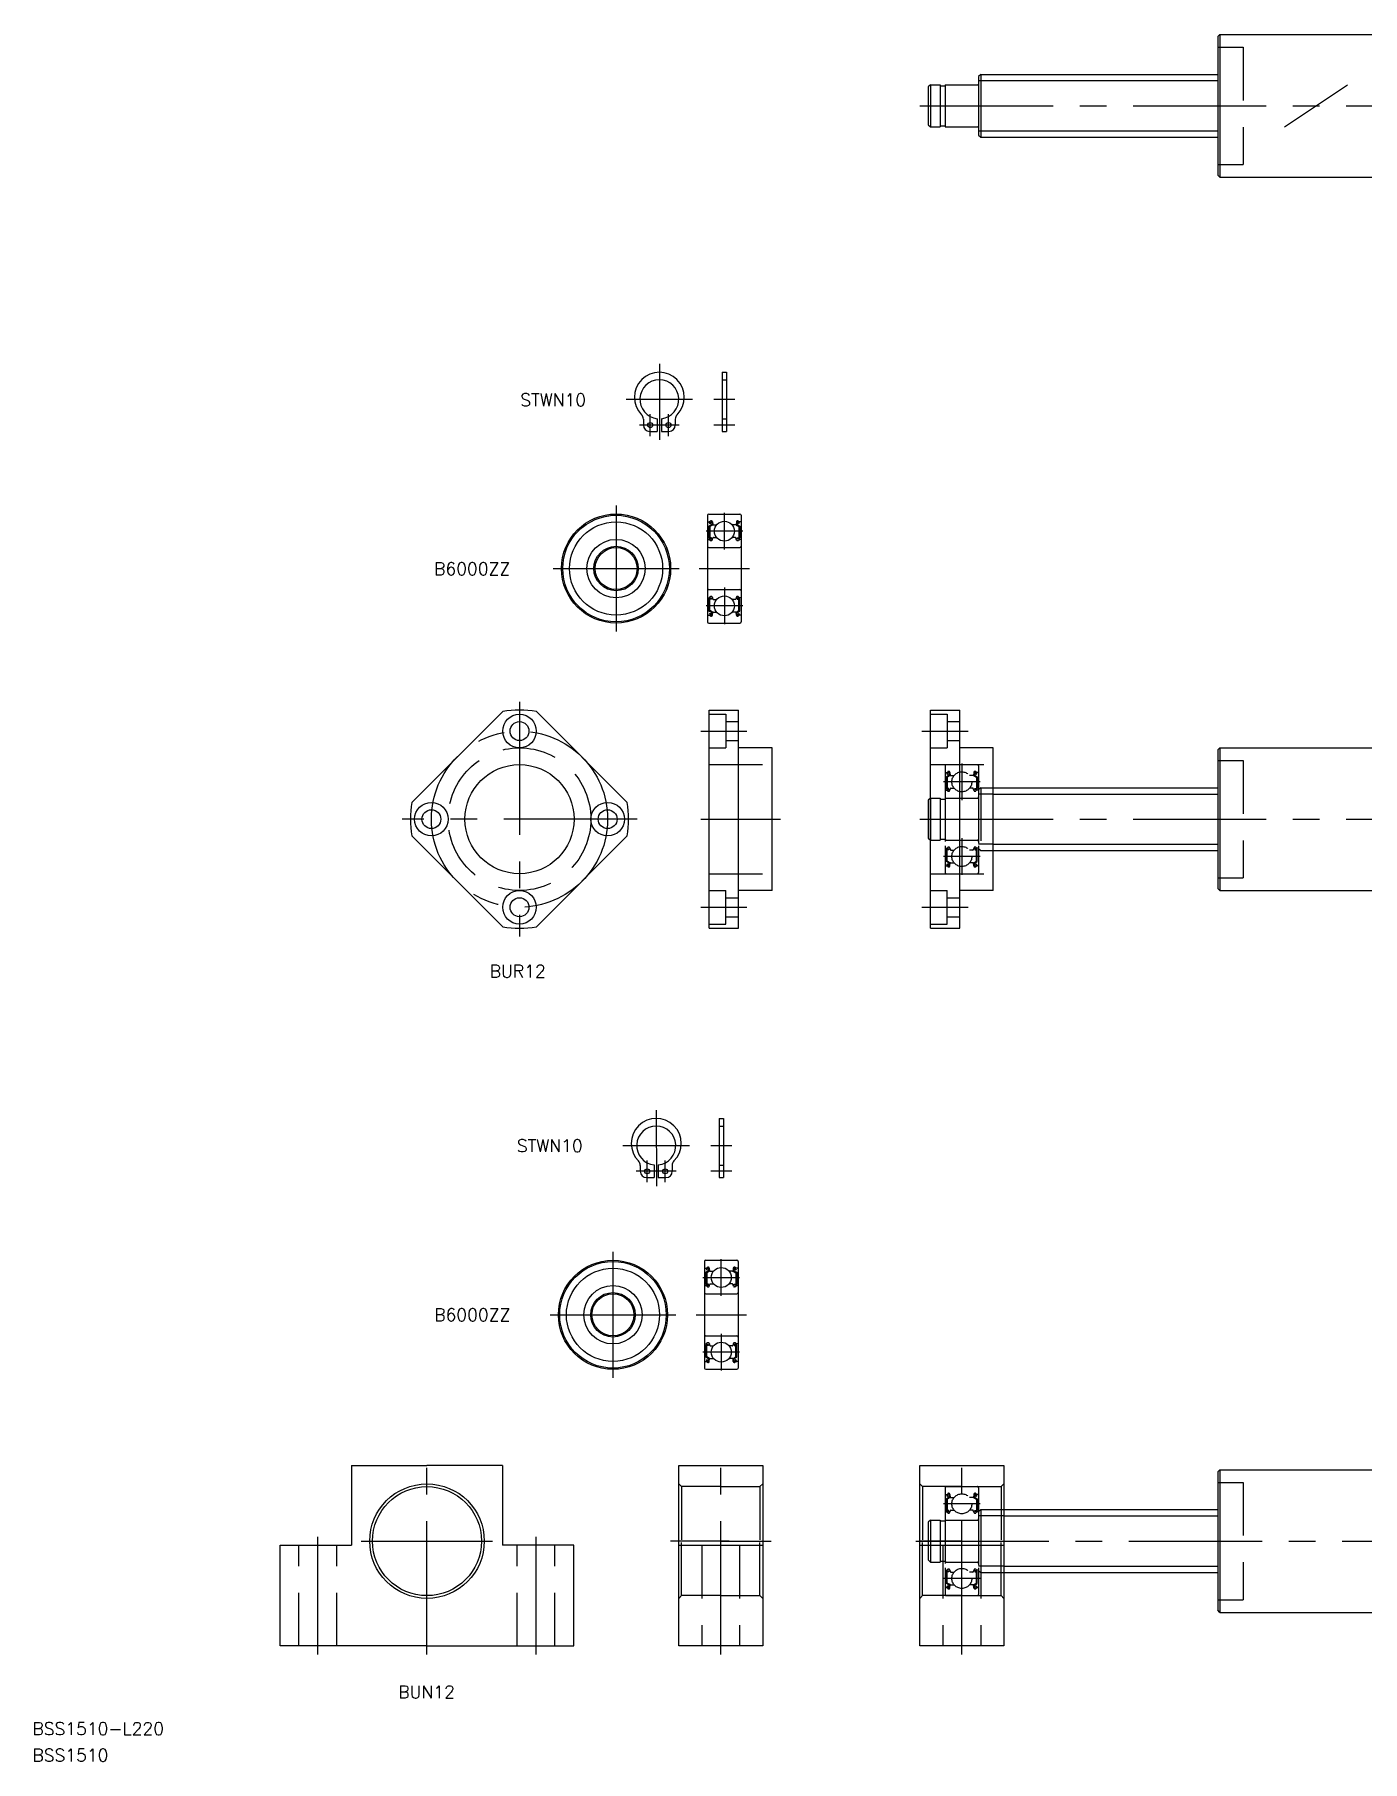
# Model space of a CAD drawing. Extents: x -94 to 540, y -53 to 410.
# Drawn here: x -93.5 to 222.9, y -52.5 to 359.2 of the extents above; entities that cross this region are included whole.
import ezdxf

# ---------------------------------------------------------------- set-up
doc = ezdxf.new("R2010")
doc.units = 0
doc.linetypes.add('CENTER', pattern=[50.8, 31.75, -6.35, 6.35, -6.35])
doc.linetypes.add('DASHED', pattern=[19.05, 12.7, -6.35])
doc.layers.get('0').update_dxf_attribs({"linetype": 'CONTINUOUS'})
doc.layers.add('CENTER', color=1, linetype='CENTER')
doc.styles.get("Standard").update_dxf_attribs({"font": 'txt.shx', "height": 3, "bigfont": 'bigfont.shx'})

msp = doc.modelspace()

# ---------------------------------------------------------------- linework, layer by layer
at = {"color": 7, "linetype": 'CONTINUOUS'}
for p, q in [((188.46, 358.73), (188.96, 359.23)), ((188.46, 358.73), (188.46, 325.73)), ((188.96, 359.23), (228.46, 359.23)), ((188.96, 359.23), (188.96, 325.23)), ((119.96, 347.23), (119.46, 346.73)), ((119.46, 346.73), (119.46, 337.73)), ((119.96, 347.23), (119.96, 337.23)), ((119.96, 347.23), (122.31, 347.23)), ((122.31, 347.23), (122.31, 337.23)), ((122.31, 347.03), (123.46, 347.03)), ((123.46, 347.23), (123.46, 337.23)), ((123.46, 347.23), (131.26, 347.23)), ((131.96, 349.73), (131.46, 349.23)), ((131.46, 349.23), (131.46, 335.23)), ((131.96, 349.73), (188.46, 349.73)), ((131.96, 349.73), (131.96, 334.73)), ((119.46, 337.73), (119.96, 337.23)), ((119.96, 337.23), (122.31, 337.23)), ((122.31, 337.43), (123.46, 337.43)), ((123.46, 337.23), (131.26, 337.23)), ((131.46, 335.23), (131.96, 334.73)), ((131.96, 334.73), (188.46, 334.73)), ((145.94, 334.73), (145.94, 334.73)), ((160.11, 334.73), (160.11, 334.73)), ((188.96, 325.23), (188.46, 325.73)), ((188.96, 325.23), (228.46, 325.23)), ((70.37, 278.7), (70.37, 264.6)), ((70.37, 278.7), (71.37, 278.7)), ((71.37, 278.7), (71.37, 264.6)), ((51.57, 267.52), (51.57, 266.1)), ((53.07, 264.6), (54.87, 264.6)), ((54.87, 267.63), (54.87, 264.6)), ((54.87, 266.87), (54.87, 266.87)), ((54.87, 266.11), (54.87, 266.11)), ((55.87, 267.63), (55.87, 264.6)), ((55.87, 264.6), (57.67, 264.6)), ((59.17, 267.52), (59.17, 266.1)), ((70.37, 264.6), (71.37, 264.6)), ((66.87, 244.6), (66.87, 219.2)), ((66.97, 243), (67.33, 243)), ((67.17, 244.9), (74.57, 244.9)), ((67.32, 242.98), (67.49, 243.19)), ((67.47, 242.86), (67.64, 243.06)), ((67.82, 243), (67.85, 242.4)), ((68.02, 243.02), (68.08, 242.39)), ((73.72, 243.02), (73.67, 242.39)), ((73.92, 243), (73.89, 242.4)), ((74.27, 242.86), (74.1, 243.06)), ((74.42, 242.98), (74.25, 243.19)), ((74.77, 243), (74.41, 243)), ((74.87, 244.6), (74.87, 219.2)), ((66.97, 238.85), (67.32, 238.85)), ((67.85, 242.4), (67.2, 242.02)), ((67.2, 242.02), (67.2, 239.2)), ((67.32, 238.85), (67.51, 238.62)), ((67.47, 242.57), (67.33, 242.71)), ((68.05, 242.28), (67.4, 241.91)), ((67.4, 241.91), (67.4, 239.2)), ((67.8, 239.2), (67.4, 239.2)), ((67.4, 239), (67.8, 239)), ((67.62, 242.72), (67.47, 242.86)), ((67.47, 242.57), (67.62, 242.72)), ((67.8, 239), (67.8, 239.2)), ((67.95, 238.68), (68.15, 239.23)), ((68.05, 242.64), (68.05, 242.28)), ((68.17, 242.3), (69.02, 242.3)), ((68.25, 239.3), (69.02, 239.3)), ((73.57, 242.3), (72.72, 242.3)), ((73.5, 239.3), (72.72, 239.3)), ((73.79, 238.68), (73.59, 239.23)), ((73.69, 242.64), (73.69, 242.28)), ((73.69, 242.28), (74.34, 241.91)), ((73.89, 242.4), (74.54, 242.02)), ((73.94, 239), (73.94, 239.2)), ((73.94, 239.2), (74.34, 239.2)), ((74.34, 239), (73.94, 239)), ((74.13, 242.72), (74.27, 242.86)), ((74.27, 242.57), (74.13, 242.72)), ((74.42, 238.85), (74.23, 238.62)), ((74.27, 242.57), (74.41, 242.71)), ((74.34, 241.91), (74.34, 239.2)), ((74.77, 238.85), (74.42, 238.85)), ((74.54, 242.02), (74.54, 239.2)), ((67.17, 236.9), (74.57, 236.9)), ((67.67, 238.55), (67.76, 238.55)), ((74.08, 238.55), (73.98, 238.55)), ((67.17, 226.9), (74.57, 226.9)), ((66.97, 224.95), (67.32, 224.95)), ((67.2, 221.77), (67.2, 224.6)), ((67.32, 224.95), (67.51, 225.18)), ((67.4, 224.8), (67.8, 224.8)), ((67.8, 224.6), (67.4, 224.6)), ((67.4, 221.89), (67.4, 224.6)), ((67.67, 225.25), (67.76, 225.25)), ((67.8, 224.8), (67.8, 224.6)), ((67.95, 225.12), (68.15, 224.56)), ((68.25, 224.5), (69.02, 224.5)), ((73.5, 224.5), (72.72, 224.5)), ((73.79, 225.12), (73.59, 224.56)), ((73.94, 224.8), (73.94, 224.6)), ((74.34, 224.8), (73.94, 224.8)), ((73.94, 224.6), (74.34, 224.6)), ((74.08, 225.25), (73.98, 225.25)), ((74.42, 224.95), (74.23, 225.18)), ((74.34, 221.89), (74.34, 224.6)), ((74.77, 224.95), (74.42, 224.95)), ((74.54, 221.77), (74.54, 224.6)), ((66.97, 220.8), (67.33, 220.8)), ((67.17, 218.9), (74.57, 218.9)), ((67.85, 221.4), (67.2, 221.77)), ((67.32, 220.81), (67.49, 220.61)), ((67.47, 221.22), (67.33, 221.08)), ((68.05, 221.51), (67.4, 221.89)), ((67.47, 221.22), (67.62, 221.08)), ((67.62, 221.08), (67.47, 220.94)), ((67.47, 220.94), (67.64, 220.74)), ((67.82, 220.8), (67.85, 221.4)), ((68.02, 220.77), (68.08, 221.41)), ((68.05, 221.15), (68.05, 221.51)), ((68.17, 221.5), (69.02, 221.5)), ((73.57, 221.5), (72.72, 221.5)), ((73.72, 220.77), (73.67, 221.41)), ((73.69, 221.51), (74.34, 221.89)), ((73.69, 221.15), (73.69, 221.51)), ((73.89, 221.4), (74.54, 221.77)), ((73.92, 220.8), (73.89, 221.4)), ((74.27, 220.94), (74.1, 220.74)), ((74.27, 221.22), (74.13, 221.08)), ((74.13, 221.08), (74.27, 220.94)), ((74.42, 220.81), (74.25, 220.61)), ((74.27, 221.22), (74.41, 221.08)), ((74.77, 220.8), (74.41, 220.8)), ((18.04, 197.83), (-3.64, 176.15)), ((26.06, 197.83), (47.74, 176.15)), ((67.24, 146.14), (67.24, 198.14)), ((67.24, 198.14), (74.24, 198.14)), ((74.24, 146.14), (74.24, 198.14)), ((119.96, 146.14), (119.96, 198.14)), ((119.96, 198.14), (126.96, 198.14)), ((126.96, 146.14), (126.96, 198.14)), ((82.24, 189.14), (74.24, 189.14)), ((82.24, 155.14), (82.24, 189.14)), ((134.96, 189.14), (126.96, 189.14)), ((134.96, 155.14), (134.96, 189.14)), ((188.46, 188.64), (188.96, 189.14)), ((188.46, 188.64), (188.46, 155.64)), ((188.96, 189.14), (228.46, 189.14)), ((188.96, 189.14), (188.96, 155.14)), ((119.96, 177.14), (119.46, 176.64)), ((119.96, 177.14), (119.96, 167.14)), ((134.96, 179.64), (188.46, 179.64)), ((119.46, 176.64), (119.46, 167.64)), ((-3.64, 168.13), (18.04, 146.45)), ((47.74, 168.13), (26.06, 146.45)), ((119.46, 167.64), (119.96, 167.14)), ((134.96, 164.64), (188.46, 164.64)), ((145.94, 164.64), (145.94, 164.64)), ((160.11, 164.64), (160.11, 164.64)), ((82.24, 155.14), (74.24, 155.14)), ((134.96, 155.14), (126.96, 155.14)), ((188.96, 155.14), (188.46, 155.64)), ((188.96, 155.14), (228.46, 155.14)), ((67.24, 146.14), (74.24, 146.14)), ((119.96, 146.14), (126.96, 146.14)), ((69.63, 100.77), (69.63, 86.67)), ((69.63, 100.77), (70.63, 100.77)), ((70.63, 100.77), (70.63, 86.67)), ((50.83, 89.58), (50.83, 88.17)), ((52.33, 86.67), (54.13, 86.67)), ((54.13, 89.69), (54.13, 86.67)), ((54.13, 88.94), (54.13, 88.94)), ((54.13, 88.18), (54.13, 88.18)), ((55.13, 89.69), (55.13, 86.67)), ((55.13, 86.67), (56.93, 86.67)), ((58.43, 89.58), (58.43, 88.17)), ((69.63, 86.67), (70.63, 86.67)), ((66.13, 66.66), (66.13, 41.26)), ((66.43, 66.96), (73.83, 66.96)), ((74.13, 66.66), (74.13, 41.26)), ((66.23, 65.06), (66.59, 65.06)), ((67.11, 64.46), (66.46, 64.09)), ((66.46, 64.09), (66.46, 61.26)), ((66.58, 65.05), (66.75, 65.25)), ((66.74, 64.64), (66.59, 64.78)), ((67.31, 64.35), (66.66, 63.97)), ((66.66, 63.97), (66.66, 61.26)), ((66.74, 64.92), (66.91, 65.12)), ((66.88, 64.78), (66.74, 64.92)), ((66.74, 64.64), (66.88, 64.78)), ((67.08, 65.07), (67.11, 64.46)), ((67.28, 65.09), (67.34, 64.46)), ((67.31, 64.71), (67.31, 64.35)), ((67.44, 64.36), (68.28, 64.36)), ((72.83, 64.36), (71.98, 64.36)), ((72.99, 65.09), (72.93, 64.46)), ((72.95, 64.71), (72.95, 64.35)), ((72.95, 64.35), (73.6, 63.97)), ((73.19, 65.07), (73.15, 64.46)), ((73.15, 64.46), (73.8, 64.09)), ((73.53, 64.92), (73.36, 65.12)), ((73.39, 64.78), (73.53, 64.92)), ((73.53, 64.64), (73.39, 64.78)), ((73.69, 65.05), (73.51, 65.25)), ((73.53, 64.64), (73.67, 64.78)), ((73.6, 63.97), (73.6, 61.26)), ((74.03, 65.06), (73.67, 65.06)), ((73.8, 64.09), (73.8, 61.26)), ((66.23, 60.91), (66.58, 60.91)), ((66.43, 58.96), (73.83, 58.96)), ((66.58, 60.91), (66.78, 60.69)), ((67.06, 61.26), (66.66, 61.26)), ((66.66, 61.06), (67.06, 61.06)), ((66.93, 60.61), (67.02, 60.61)), ((67.06, 61.06), (67.06, 61.26)), ((67.21, 60.75), (67.41, 61.3)), ((67.51, 61.36), (68.28, 61.36)), ((72.76, 61.36), (71.98, 61.36)), ((73.05, 60.75), (72.85, 61.3)), ((73.2, 61.26), (73.6, 61.26)), ((73.2, 61.06), (73.2, 61.26)), ((73.6, 61.06), (73.2, 61.06)), ((73.34, 60.61), (73.24, 60.61)), ((73.68, 60.91), (73.49, 60.69)), ((74.03, 60.91), (73.68, 60.91)), ((66.23, 47.01), (66.58, 47.01)), ((66.43, 48.96), (73.83, 48.96)), ((66.46, 43.84), (66.46, 46.66)), ((66.58, 47.01), (66.78, 47.24)), ((66.66, 46.86), (67.06, 46.86)), ((67.06, 46.66), (66.66, 46.66)), ((66.66, 43.95), (66.66, 46.66)), ((66.93, 47.31), (67.02, 47.31)), ((67.06, 46.86), (67.06, 46.66)), ((67.21, 47.18), (67.41, 46.63)), ((67.51, 46.56), (68.28, 46.56)), ((72.76, 46.56), (71.98, 46.56)), ((73.05, 47.18), (72.85, 46.63)), ((73.6, 46.86), (73.2, 46.86)), ((73.2, 46.86), (73.2, 46.66)), ((73.2, 46.66), (73.6, 46.66)), ((73.34, 47.31), (73.24, 47.31)), ((73.68, 47.01), (73.49, 47.24)), ((73.6, 43.95), (73.6, 46.66)), ((74.03, 47.01), (73.68, 47.01)), ((73.8, 43.84), (73.8, 46.66)), ((66.23, 42.86), (66.59, 42.86)), ((67.11, 43.46), (66.46, 43.84)), ((66.58, 42.88), (66.75, 42.67)), ((66.74, 43.29), (66.59, 43.15)), ((67.31, 43.58), (66.66, 43.95)), ((66.74, 43.29), (66.88, 43.15)), ((66.88, 43.15), (66.74, 43.01)), ((66.74, 43.01), (66.91, 42.8)), ((67.08, 42.86), (67.11, 43.46)), ((67.28, 42.84), (67.34, 43.47)), ((67.31, 43.22), (67.31, 43.58)), ((67.44, 43.56), (68.28, 43.56)), ((72.83, 43.56), (71.98, 43.56)), ((72.99, 42.84), (72.93, 43.47)), ((72.95, 43.58), (73.6, 43.95)), ((72.95, 43.22), (72.95, 43.58)), ((73.15, 43.46), (73.8, 43.84)), ((73.19, 42.86), (73.15, 43.46)), ((73.53, 43.01), (73.36, 42.8)), ((73.53, 43.29), (73.39, 43.15)), ((73.39, 43.15), (73.53, 43.01)), ((73.69, 42.88), (73.51, 42.67)), ((73.53, 43.29), (73.67, 43.15)), ((74.03, 42.86), (73.67, 42.86)), ((66.43, 40.96), (73.83, 40.96)), ((-18, 18), (0, 18)), ((-18, 18), (-18, -1)), ((18, 18), (0, 18)), ((18, 18), (18, -1)), ((60, -25), (60, 18)), ((60, 18), (80, 18)), ((80, 18), (80, -25)), ((117.46, -25), (117.46, 18)), ((117.46, 18), (137.46, 18)), ((137.46, 18), (137.46, -25)), ((188.46, 16.5), (188.96, 17)), ((188.46, 16.5), (188.46, -16.5)), ((188.96, 17), (188.96, -17)), ((188.96, 17), (228.46, 17)), ((137.46, 7.5), (188.46, 7.5)), ((-35, -25), (-35, -1)), ((35, -25), (35, -1)), ((60, -1), (80, -1)), ((117.46, -1), (137.46, -1)), ((137.46, -7.5), (188.46, -7.5)), ((145.94, -7.5), (145.94, -7.5)), ((160.11, -7.5), (160.11, -7.5)), ((188.96, -17), (188.46, -16.5)), ((188.96, -17), (228.46, -17)), ((0, -25), (-35, -25)), ((0, -25), (35, -25)), ((80, -25), (60, -25)), ((137.46, -25), (117.46, -25))]:
    msp.add_line(p, q, dxfattribs=at)
at = {"color": 3, "linetype": 'DASHED'}
for p, q in [((188.46, 356.23), (194.46, 356.23)), ((194.46, 356.23), (194.46, 328.23)), ((188.46, 328.23), (194.46, 328.23)), ((70.37, 276.9), (71.37, 276.9)), ((70.37, 267.6), (71.37, 267.6)), ((67.24, 197.14), (71.24, 197.14)), ((71.24, 197.14), (71.24, 189.14)), ((71.24, 195.39), (74.24, 195.39)), ((119.96, 197.14), (123.96, 197.14)), ((123.96, 197.14), (123.96, 189.14)), ((123.96, 195.39), (126.96, 195.39)), ((71.24, 190.89), (74.24, 190.89)), ((123.96, 190.89), (126.96, 190.89)), ((67.24, 189.14), (71.24, 189.14)), ((119.96, 189.14), (123.96, 189.14)), ((188.46, 186.14), (194.46, 186.14)), ((194.46, 186.14), (194.46, 158.14)), ((67.24, 185.14), (82.24, 185.14)), ((119.96, 185.14), (134.96, 185.14)), ((123.46, 184.84), (123.46, 159.44)), ((123.56, 183.24), (123.92, 183.24)), ((123.76, 185.14), (131.16, 185.14)), ((124.44, 182.64), (123.79, 182.27)), ((123.79, 182.27), (123.79, 179.44)), ((123.91, 183.23), (124.08, 183.43)), ((124.06, 182.82), (123.92, 182.96)), ((124.64, 182.53), (123.99, 182.15)), ((123.99, 182.15), (123.99, 179.44)), ((124.06, 183.1), (124.23, 183.3)), ((124.21, 182.96), (124.06, 183.1)), ((124.06, 182.82), (124.21, 182.96)), ((124.41, 183.24), (124.44, 182.64)), ((124.61, 183.27), (124.67, 182.63)), ((124.64, 182.89), (124.64, 182.53)), ((124.77, 182.54), (125.61, 182.54)), ((130.16, 182.54), (129.31, 182.54)), ((130.31, 183.27), (130.26, 182.63)), ((130.28, 182.89), (130.28, 182.53)), ((130.28, 182.53), (130.93, 182.15)), ((130.51, 183.24), (130.48, 182.64)), ((130.48, 182.64), (131.13, 182.27)), ((130.86, 183.1), (130.69, 183.3)), ((130.72, 182.96), (130.86, 183.1)), ((130.86, 182.82), (130.72, 182.96)), ((131.01, 183.23), (130.84, 183.43)), ((130.86, 182.82), (131, 182.96)), ((130.93, 182.15), (130.93, 179.44)), ((131.36, 183.24), (131, 183.24)), ((131.13, 182.27), (131.13, 179.44)), ((131.46, 184.84), (131.46, 159.44)), ((119.96, 177.14), (122.31, 177.14)), ((122.31, 177.14), (122.31, 167.14)), ((123.46, 177.14), (131.26, 177.14)), ((123.46, 177.14), (123.46, 167.14)), ((123.56, 179.09), (123.91, 179.09)), ((123.76, 177.14), (131.16, 177.14)), ((123.91, 179.09), (124.1, 178.86)), ((124.39, 179.44), (123.99, 179.44)), ((123.99, 179.24), (124.39, 179.24)), ((124.26, 178.79), (124.35, 178.79)), ((124.39, 179.24), (124.39, 179.44)), ((124.54, 178.92), (124.74, 179.48)), ((124.84, 179.54), (125.61, 179.54)), ((130.09, 179.54), (129.31, 179.54)), ((130.38, 178.92), (130.18, 179.48)), ((130.53, 179.44), (130.93, 179.44)), ((130.53, 179.24), (130.53, 179.44)), ((130.93, 179.24), (130.53, 179.24)), ((130.67, 178.79), (130.57, 178.79)), ((131.01, 179.09), (130.82, 178.86)), ((131.36, 179.09), (131.01, 179.09)), ((131.96, 179.64), (131.46, 179.14)), ((131.46, 179.14), (131.46, 165.14)), ((134.96, 178.14), (131.46, 178.14)), ((131.96, 179.64), (131.96, 164.64)), ((131.96, 179.64), (134.96, 179.64)), ((122.31, 176.94), (123.46, 176.94)), ((119.96, 167.14), (122.31, 167.14)), ((122.31, 167.34), (123.46, 167.34)), ((123.46, 167.14), (131.26, 167.14)), ((123.56, 165.19), (123.91, 165.19)), ((123.76, 167.14), (131.16, 167.14)), ((123.79, 162.02), (123.79, 164.84)), ((123.91, 165.19), (124.1, 165.42)), ((123.99, 165.04), (124.39, 165.04)), ((123.99, 162.13), (123.99, 164.84)), ((124.39, 164.84), (123.99, 164.84)), ((124.26, 165.49), (124.35, 165.49)), ((124.39, 165.04), (124.39, 164.84)), ((124.54, 165.36), (124.74, 164.81)), ((124.84, 164.74), (125.61, 164.74)), ((130.09, 164.74), (129.31, 164.74)), ((130.38, 165.36), (130.18, 164.81)), ((130.93, 165.04), (130.53, 165.04)), ((130.53, 165.04), (130.53, 164.84)), ((130.53, 164.84), (130.93, 164.84)), ((130.67, 165.49), (130.57, 165.49)), ((131.01, 165.19), (130.82, 165.42)), ((130.93, 162.13), (130.93, 164.84)), ((131.36, 165.19), (131.01, 165.19)), ((131.13, 162.02), (131.13, 164.84)), ((134.96, 166.14), (131.46, 166.14)), ((131.46, 165.14), (131.96, 164.64)), ((123.56, 161.04), (123.92, 161.04)), ((124.44, 161.64), (123.79, 162.02)), ((123.91, 161.06), (124.08, 160.85)), ((124.06, 161.47), (123.92, 161.32)), ((124.64, 161.76), (123.99, 162.13)), ((124.06, 161.47), (124.21, 161.32)), ((124.21, 161.32), (124.06, 161.18)), ((124.06, 161.18), (124.23, 160.98)), ((124.41, 161.04), (124.44, 161.64)), ((124.61, 161.02), (124.67, 161.65)), ((124.64, 161.4), (124.64, 161.76)), ((124.77, 161.74), (125.61, 161.74)), ((130.16, 161.74), (129.31, 161.74)), ((130.31, 161.02), (130.26, 161.65)), ((130.28, 161.76), (130.93, 162.13)), ((130.28, 161.4), (130.28, 161.76)), ((130.48, 161.64), (131.13, 162.02)), ((130.51, 161.04), (130.48, 161.64)), ((130.86, 161.18), (130.69, 160.98)), ((130.86, 161.47), (130.72, 161.32)), ((130.72, 161.32), (130.86, 161.18)), ((131.01, 161.06), (130.84, 160.85)), ((130.86, 161.47), (131, 161.32)), ((131.36, 161.04), (131, 161.04)), ((131.96, 164.64), (134.96, 164.64)), ((67.24, 159.14), (82.24, 159.14)), ((119.96, 159.14), (134.96, 159.14)), ((123.76, 159.14), (131.16, 159.14)), ((188.46, 158.14), (194.46, 158.14)), ((67.24, 155.14), (71.24, 155.14)), ((71.24, 147.14), (71.24, 155.14)), ((71.24, 153.39), (74.24, 153.39)), ((74.24, 147.14), (74.24, 155.14)), ((119.96, 155.14), (123.96, 155.14)), ((123.96, 147.14), (123.96, 155.14)), ((123.96, 153.39), (126.96, 153.39)), ((126.96, 147.14), (126.96, 155.14)), ((71.24, 148.89), (74.24, 148.89)), ((123.96, 148.89), (126.96, 148.89)), ((67.24, 147.14), (71.24, 147.14)), ((119.96, 147.14), (123.96, 147.14)), ((69.63, 98.97), (70.63, 98.97)), ((69.63, 89.67), (70.63, 89.67)), ((60, 13.65), (60.65, 13)), ((60.65, 13), (60.65, 0)), ((70, 13), (60.65, 13)), ((70, 13), (79.35, 13)), ((80, 13.65), (79.35, 13)), ((79.35, 13), (79.35, 0)), ((117.46, 13.65), (118.11, 13)), ((118.11, 13), (118.11, 0)), ((127.46, 13), (118.11, 13)), ((123.46, 12.7), (123.46, -12.7)), ((123.76, 13), (131.16, 13)), ((127.46, 13), (136.81, 13)), ((131.46, 12.7), (131.46, -12.7)), ((137.46, 13.65), (136.81, 13)), ((136.81, 13), (136.81, 0)), ((188.46, 14), (194.46, 14)), ((194.46, 14), (194.46, -14)), ((123.56, 11.1), (123.92, 11.1)), ((124.44, 10.5), (123.79, 10.12)), ((123.79, 10.12), (123.79, 7.3)), ((123.91, 11.09), (124.08, 11.29)), ((124.06, 10.67), (123.92, 10.82)), ((124.64, 10.38), (123.99, 10.01)), ((123.99, 10.01), (123.99, 7.3)), ((124.06, 10.96), (124.23, 11.16)), ((124.21, 10.82), (124.06, 10.96)), ((124.06, 10.67), (124.21, 10.82)), ((124.41, 11.1), (124.44, 10.5)), ((124.61, 11.12), (124.67, 10.49)), ((124.64, 10.75), (124.64, 10.38)), ((124.77, 10.4), (125.61, 10.4)), ((130.16, 10.4), (129.31, 10.4)), ((130.31, 11.12), (130.26, 10.49)), ((130.28, 10.75), (130.28, 10.38)), ((130.28, 10.38), (130.93, 10.01)), ((130.51, 11.1), (130.48, 10.5)), ((130.48, 10.5), (131.13, 10.12)), ((130.86, 10.96), (130.69, 11.16)), ((130.72, 10.82), (130.86, 10.96)), ((130.86, 10.67), (130.72, 10.82)), ((131.01, 11.09), (130.84, 11.29)), ((130.86, 10.67), (131, 10.82)), ((130.93, 10.01), (130.93, 7.3)), ((131.36, 11.1), (131, 11.1)), ((131.13, 10.12), (131.13, 7.3)), ((119.96, 5), (119.46, 4.5)), ((119.46, 4.5), (119.46, -4.5)), ((119.96, 5), (119.96, -5)), ((119.96, 5), (122.31, 5)), ((122.31, 5), (122.31, -5)), ((122.31, 4.8), (123.46, 4.8)), ((123.46, 5), (123.46, -5)), ((123.46, 5), (131.26, 5)), ((123.56, 6.95), (123.91, 6.95)), ((123.76, 5), (131.16, 5)), ((123.91, 6.95), (124.1, 6.72)), ((124.39, 7.3), (123.99, 7.3)), ((123.99, 7.1), (124.39, 7.1)), ((124.26, 6.65), (124.35, 6.65)), ((124.39, 7.1), (124.39, 7.3)), ((124.54, 6.78), (124.74, 7.33)), ((124.84, 7.4), (125.61, 7.4)), ((130.09, 7.4), (129.31, 7.4)), ((130.38, 6.78), (130.18, 7.33)), ((130.53, 7.3), (130.93, 7.3)), ((130.53, 7.1), (130.53, 7.3)), ((130.93, 7.1), (130.53, 7.1)), ((130.67, 6.65), (130.57, 6.65)), ((131.01, 6.95), (130.82, 6.72)), ((131.36, 6.95), (131.01, 6.95)), ((131.96, 7.5), (131.46, 7)), ((131.46, 7), (131.46, -7)), ((137.46, 6), (131.46, 6)), ((131.96, 7.5), (131.96, -7.5)), ((131.96, 7.5), (137.46, 7.5)), ((60.65, -13), (60.65, 0)), ((79.35, -13), (79.35, 0)), ((118.11, -13), (118.11, 0)), ((136.81, -13), (136.81, 0)), ((-30.5, -25), (-30.5, -1)), ((-21.5, -25), (-21.5, -1)), ((21.5, -25), (21.5, -1)), ((30.5, -25), (30.5, -1)), ((65.5, -1), (65.5, -25)), ((74.5, -1), (74.5, -25)), ((122.96, -1), (122.96, -25)), ((131.96, -1), (131.96, -25)), ((119.46, -4.5), (119.96, -5)), ((119.96, -5), (122.31, -5)), ((122.31, -4.8), (123.46, -4.8)), ((123.46, -5), (131.26, -5)), ((123.56, -6.95), (123.91, -6.95)), ((123.76, -5), (131.16, -5)), ((123.79, -10.13), (123.79, -7.3)), ((123.91, -6.95), (124.1, -6.72)), ((123.99, -7.1), (124.39, -7.1)), ((123.99, -10.01), (123.99, -7.3)), ((124.39, -7.3), (123.99, -7.3)), ((124.26, -6.65), (124.35, -6.65)), ((124.39, -7.1), (124.39, -7.3)), ((124.54, -6.78), (124.74, -7.33)), ((124.84, -7.4), (125.61, -7.4)), ((130.09, -7.4), (129.31, -7.4)), ((130.38, -6.78), (130.18, -7.33)), ((130.93, -7.1), (130.53, -7.1)), ((130.53, -7.1), (130.53, -7.3)), ((130.53, -7.3), (130.93, -7.3)), ((130.67, -6.65), (130.57, -6.65)), ((131.01, -6.95), (130.82, -6.72)), ((130.93, -10.01), (130.93, -7.3)), ((131.36, -6.95), (131.01, -6.95)), ((131.13, -10.13), (131.13, -7.3)), ((137.46, -6), (131.46, -6)), ((131.46, -7), (131.96, -7.5)), ((131.96, -7.5), (137.46, -7.5)), ((123.56, -11.1), (123.92, -11.1)), ((124.44, -10.5), (123.79, -10.13)), ((123.91, -11.09), (124.08, -11.29)), ((124.06, -10.67), (123.92, -10.82)), ((124.64, -10.38), (123.99, -10.01)), ((124.06, -10.67), (124.21, -10.82)), ((124.21, -10.82), (124.06, -10.96)), ((124.06, -10.96), (124.23, -11.16)), ((124.41, -11.1), (124.44, -10.5)), ((124.61, -11.12), (124.67, -10.49)), ((124.64, -10.75), (124.64, -10.38)), ((124.77, -10.4), (125.61, -10.4)), ((130.16, -10.4), (129.31, -10.4)), ((130.31, -11.12), (130.26, -10.49)), ((130.28, -10.38), (130.93, -10.01)), ((130.28, -10.75), (130.28, -10.38)), ((130.48, -10.5), (131.13, -10.13)), ((130.51, -11.1), (130.48, -10.5)), ((130.86, -10.96), (130.69, -11.16)), ((130.86, -10.67), (130.72, -10.82)), ((130.72, -10.82), (130.86, -10.96)), ((131.01, -11.09), (130.84, -11.29)), ((130.86, -10.67), (131, -10.82)), ((131.36, -11.1), (131, -11.1)), ((60, -13.65), (60.65, -13)), ((70, -13), (60.65, -13)), ((70, -13), (79.35, -13)), ((80, -13.65), (79.35, -13)), ((117.46, -13.65), (118.11, -13)), ((127.46, -13), (118.11, -13)), ((123.76, -13), (131.16, -13)), ((127.46, -13), (136.81, -13)), ((137.46, -13.65), (136.81, -13)), ((188.46, -14), (194.46, -14))]:
    msp.add_line(p, q, dxfattribs=at)
at = {"color": 3, "linetype": 'CONTINUOUS'}
for p, q in [((131.46, 348.23), (188.46, 348.23)), ((131.46, 336.23), (188.46, 336.23)), ((134.96, 178.14), (188.46, 178.14)), ((134.96, 166.14), (188.46, 166.14)), ((137.46, 6), (188.46, 6)), ((137.46, -6), (188.46, -6))]:
    msp.add_line(p, q, dxfattribs=at)
at = {"color": 7, "linetype": 'CONTINUOUS'}
for points in [[(-35, -1), (-18, -1)], [(35, -1), (18, -1)]]:
    msp.add_lwpolyline(points, dxfattribs=at)
for centre, radius in [((53.22, 266.1), 0.6), ((57.52, 266.1), 0.6), ((45.06, 231.9), 13), ((45.06, 231.9), 12.7), ((45.06, 231.9), 11.1), ((70.87, 240.8), 2.38), ((45.06, 231.9), 6.95), ((45.06, 231.9), 5.3), ((45.06, 231.9), 5), ((70.87, 223), 2.38), ((22.05, 193.14), 4), ((22.05, 193.14), 2.25), ((22.05, 172.14), 13), ((1.05, 172.14), 4), ((1.05, 172.14), 2.25), ((43.05, 172.14), 4), ((43.05, 172.14), 2.25), ((22.05, 151.14), 4), ((22.05, 151.14), 2.25), ((52.48, 88.17), 0.6), ((56.78, 88.17), 0.6), ((44.32, 53.96), 13), ((44.32, 53.96), 12.7), ((44.32, 53.96), 11.1), ((70.13, 62.86), 2.38), ((44.32, 53.96), 6.95), ((44.32, 53.96), 5.3), ((44.32, 53.96), 5), ((70.13, 45.06), 2.38), ((0, 0), 13.65), ((0, 0), 13)]:
    msp.add_circle(centre, radius, dxfattribs=at)
at = {"color": 3, "linetype": 'DASHED'}
for centre, radius in [((22.05, 172.14), 17), ((127.46, 181.04), 2.38), ((127.46, 163.24), 2.38), ((127.46, 8.9), 2.38), ((127.46, -8.9), 2.38)]:
    msp.add_circle(centre, radius, dxfattribs=at)
at = {"color": 7, "linetype": 'CONTINUOUS'}
for centre, radius, start, end in [((131.26, 347.43), 0.2, 270, 0), ((131.26, 337.03), 0.2, 0, 90), ((55.37, 272.75), 5.95, 315.3497, 224.6503), ((55.37, 272.25), 4.65, 276.1728, 263.8272), ((50.07, 267.52), 1.5, 0, 44.6503), ((60.67, 267.52), 1.5, 135.3497, 180), ((53.07, 266.1), 1.5, 180, 270), ((57.67, 266.1), 1.5, 270, 0), ((67.17, 244.6), 0.3, 90, 180), ((66.97, 243.1), 0.1, 180, 270), ((67.47, 242.86), 0.2, 140.137, 225.002), ((67.72, 243), 0.3, 4.9354, 140.137), ((67.72, 242.99), 0.1, 3.1017, 139.9503), ((74.02, 243), 0.3, 39.863, 175.0646), ((74.02, 242.99), 0.1, 40.0497, 176.8983), ((74.27, 242.86), 0.2, 314.998, 39.863), ((74.57, 244.6), 0.3, 0, 90), ((74.77, 243.1), 0.1, 270, 0), ((66.97, 238.75), 0.1, 90, 180.8103), ((67.4, 239.2), 0.2, 180, 270), ((68.17, 242.4), 0.1, 184.9354, 270), ((68.25, 239.2), 0.1, 90, 159.9916), ((73.5, 239.2), 0.1, 20.0084, 90), ((73.57, 242.4), 0.1, 270, 355.0646), ((74.34, 239.2), 0.2, 270, 0), ((74.77, 238.75), 0.1, 359.1897, 90), ((67.17, 237.2), 0.3, 180, 270), ((67.67, 238.75), 0.2, 219.9762, 270), ((67.76, 238.75), 0.2, 270, 339.9916), ((73.98, 238.75), 0.2, 200.0084, 270), ((74.08, 238.75), 0.2, 270, 320.0238), ((74.57, 237.2), 0.3, 270, 0), ((67.17, 226.6), 0.3, 90, 180), ((74.57, 226.6), 0.3, 0, 90), ((66.97, 225.05), 0.1, 179.1897, 270), ((67.4, 224.6), 0.2, 90, 180), ((67.67, 225.05), 0.2, 90, 140.0238), ((67.76, 225.05), 0.2, 20.0084, 90), ((68.25, 224.6), 0.1, 200.0084, 270), ((73.5, 224.6), 0.1, 270, 339.9916), ((73.98, 225.05), 0.2, 90, 159.9916), ((74.08, 225.05), 0.2, 39.9762, 90), ((74.34, 224.6), 0.2, 0, 90), ((74.77, 225.05), 0.1, 270, 0.8103), ((66.97, 220.7), 0.1, 90, 180), ((67.17, 219.2), 0.3, 180, 270), ((67.47, 220.94), 0.2, 134.998, 219.863), ((67.72, 220.8), 0.3, 219.863, 355.0646), ((67.72, 220.8), 0.1, 220.0497, 356.8983), ((68.17, 221.4), 0.1, 90, 175.0646), ((73.57, 221.4), 0.1, 4.9354, 90), ((74.02, 220.8), 0.3, 184.9354, 320.137), ((74.02, 220.8), 0.1, 183.1017, 319.9503), ((74.27, 220.94), 0.2, 320.137, 45.002), ((74.57, 219.2), 0.3, 270, 0), ((74.77, 220.7), 0.1, 0, 90), ((22.05, 172.14), 26, 81.1289, 98.8711), ((22.05, 172.14), 26, 171.1289, 188.8711), ((22.05, 172.14), 26, 351.1289, 8.8711), ((22.05, 172.14), 26, 261.1289, 278.8711), ((54.63, 94.82), 5.95, 315.3497, 224.6503), ((54.63, 94.32), 4.65, 276.1728, 263.8272), ((49.33, 89.58), 1.5, 0, 44.6503), ((59.93, 89.58), 1.5, 135.3497, 180), ((52.33, 88.17), 1.5, 180, 270), ((56.93, 88.17), 1.5, 270, 0), ((66.43, 66.66), 0.3, 90, 180), ((73.83, 66.66), 0.3, 0, 90), ((66.23, 65.16), 0.1, 180, 270), ((66.74, 64.92), 0.2, 140.137, 225.002), ((66.98, 65.06), 0.3, 4.9354, 140.137), ((66.98, 65.06), 0.1, 3.1017, 139.9503), ((67.44, 64.46), 0.1, 184.9354, 270), ((72.83, 64.46), 0.1, 270, 355.0646), ((73.28, 65.06), 0.3, 39.863, 175.0646), ((73.29, 65.06), 0.1, 40.0497, 176.8983), ((73.53, 64.92), 0.2, 314.998, 39.863), ((74.03, 65.16), 0.1, 270, 0), ((66.23, 60.81), 0.1, 90, 180.8103), ((66.43, 59.26), 0.3, 180, 270), ((66.66, 61.26), 0.2, 180, 270), ((66.93, 60.81), 0.2, 219.9762, 270), ((67.02, 60.81), 0.2, 270, 339.9916), ((67.51, 61.26), 0.1, 90, 159.9916), ((72.76, 61.26), 0.1, 20.0084, 90), ((73.24, 60.81), 0.2, 200.0084, 270), ((73.34, 60.81), 0.2, 270, 320.0238), ((73.6, 61.26), 0.2, 270, 0), ((73.83, 59.26), 0.3, 270, 0), ((74.03, 60.81), 0.1, 359.1897, 90), ((66.43, 48.66), 0.3, 90, 180), ((66.23, 47.11), 0.1, 179.1897, 270), ((66.66, 46.66), 0.2, 90, 180), ((66.93, 47.11), 0.2, 90, 140.0238), ((67.02, 47.11), 0.2, 20.0084, 90), ((67.51, 46.66), 0.1, 200.0084, 270), ((72.76, 46.66), 0.1, 270, 339.9916), ((73.24, 47.11), 0.2, 90, 159.9916), ((73.34, 47.11), 0.2, 39.9762, 90), ((73.6, 46.66), 0.2, 0, 90), ((73.83, 48.66), 0.3, 0, 90), ((74.03, 47.11), 0.1, 270, 0.8103), ((66.23, 42.76), 0.1, 90, 180), ((66.43, 41.26), 0.3, 180, 270), ((66.74, 43.01), 0.2, 134.998, 219.863), ((66.98, 42.87), 0.3, 219.863, 355.0646), ((66.98, 42.87), 0.1, 220.0497, 356.8983), ((67.44, 43.46), 0.1, 90, 175.0646), ((72.83, 43.46), 0.1, 4.9354, 90), ((73.28, 42.87), 0.3, 184.9354, 320.137), ((73.29, 42.87), 0.1, 183.1017, 319.9503), ((73.53, 43.01), 0.2, 320.137, 45.002), ((73.83, 41.26), 0.3, 270, 0), ((74.03, 42.76), 0.1, 0, 90)]:
    msp.add_arc(centre, radius, start, end, dxfattribs=at)
at = {"color": 3, "linetype": 'DASHED'}
for centre, radius, start, end in [((123.76, 184.84), 0.3, 90, 180), ((123.56, 183.34), 0.1, 180, 270), ((124.06, 183.1), 0.2, 140.137, 225.002), ((124.31, 183.24), 0.3, 4.9354, 140.137), ((124.31, 183.24), 0.1, 3.1017, 139.9503), ((124.77, 182.64), 0.1, 184.9354, 270), ((130.16, 182.64), 0.1, 270, 355.0646), ((130.61, 183.24), 0.3, 39.863, 175.0646), ((130.61, 183.24), 0.1, 40.0497, 176.8983), ((130.86, 183.1), 0.2, 314.998, 39.863), ((131.16, 184.84), 0.3, 0, 90), ((131.36, 183.34), 0.1, 270, 0), ((123.56, 178.99), 0.1, 90, 180.8103), ((123.76, 177.44), 0.3, 180, 270), ((123.99, 179.44), 0.2, 180, 270), ((124.26, 178.99), 0.2, 219.9762, 270), ((124.35, 178.99), 0.2, 270, 339.9916), ((124.84, 179.44), 0.1, 90, 159.9916), ((130.09, 179.44), 0.1, 20.0084, 90), ((130.57, 178.99), 0.2, 200.0084, 270), ((130.67, 178.99), 0.2, 270, 320.0238), ((130.93, 179.44), 0.2, 270, 0), ((131.16, 177.44), 0.3, 270, 0), ((131.26, 177.34), 0.2, 270, 0), ((131.36, 178.99), 0.1, 359.1897, 90), ((123.76, 166.84), 0.3, 90, 180), ((123.56, 165.29), 0.1, 179.1897, 270), ((123.99, 164.84), 0.2, 90, 180), ((124.26, 165.29), 0.2, 90, 140.0238), ((124.35, 165.29), 0.2, 20.0084, 90), ((124.84, 164.84), 0.1, 200.0084, 270), ((130.09, 164.84), 0.1, 270, 339.9916), ((130.57, 165.29), 0.2, 90, 159.9916), ((130.67, 165.29), 0.2, 39.9762, 90), ((130.93, 164.84), 0.2, 0, 90), ((131.16, 166.84), 0.3, 0, 90), ((131.26, 166.94), 0.2, 0, 90), ((131.36, 165.29), 0.1, 270, 0.8103), ((123.56, 160.94), 0.1, 90, 180), ((124.06, 161.18), 0.2, 134.998, 219.863), ((124.31, 161.04), 0.3, 219.863, 355.0646), ((124.31, 161.05), 0.1, 220.0497, 356.8983), ((124.77, 161.64), 0.1, 90, 175.0646), ((130.16, 161.64), 0.1, 4.9354, 90), ((130.61, 161.04), 0.3, 184.9354, 320.137), ((130.61, 161.05), 0.1, 183.1017, 319.9503), ((130.86, 161.18), 0.2, 320.137, 45.002), ((131.36, 160.94), 0.1, 0, 90), ((123.76, 159.44), 0.3, 180, 270), ((131.16, 159.44), 0.3, 270, 0), ((123.76, 12.7), 0.3, 90, 180), ((131.16, 12.7), 0.3, 0, 90), ((123.56, 11.2), 0.1, 180, 270), ((124.06, 10.96), 0.2, 140.137, 225.002), ((124.31, 11.1), 0.3, 4.9354, 140.137), ((124.31, 11.1), 0.1, 3.1017, 139.9503), ((124.77, 10.5), 0.1, 184.9354, 270), ((130.16, 10.5), 0.1, 270, 355.0646), ((130.61, 11.1), 0.3, 39.863, 175.0646), ((130.61, 11.1), 0.1, 40.0497, 176.8983), ((130.86, 10.96), 0.2, 314.998, 39.863), ((131.36, 11.2), 0.1, 270, 0), ((123.56, 6.85), 0.1, 90, 180.8103), ((123.76, 5.3), 0.3, 180, 270), ((123.99, 7.3), 0.2, 180, 270), ((124.26, 6.85), 0.2, 219.9762, 270), ((124.35, 6.85), 0.2, 270, 339.9916), ((124.84, 7.3), 0.1, 90, 159.9916), ((130.09, 7.3), 0.1, 20.0084, 90), ((130.57, 6.85), 0.2, 200.0084, 270), ((130.67, 6.85), 0.2, 270, 320.0238), ((130.93, 7.3), 0.2, 270, 0), ((131.16, 5.3), 0.3, 270, 0), ((131.26, 5.2), 0.2, 270, 0), ((131.36, 6.85), 0.1, 359.1897, 90), ((123.76, -5.3), 0.3, 90, 180), ((123.56, -6.85), 0.1, 179.1897, 270), ((123.99, -7.3), 0.2, 90, 180), ((124.26, -6.85), 0.2, 90, 140.0238), ((124.35, -6.85), 0.2, 20.0084, 90), ((124.84, -7.3), 0.1, 200.0084, 270), ((130.09, -7.3), 0.1, 270, 339.9916), ((130.57, -6.85), 0.2, 90, 159.9916), ((130.67, -6.85), 0.2, 39.9762, 90), ((130.93, -7.3), 0.2, 0, 90), ((131.16, -5.3), 0.3, 0, 90), ((131.26, -5.2), 0.2, 0, 90), ((131.36, -6.85), 0.1, 270, 0.8103), ((123.56, -11.2), 0.1, 90, 180), ((124.06, -10.96), 0.2, 134.998, 219.863), ((124.31, -11.1), 0.3, 219.863, 355.0646), ((124.31, -11.1), 0.1, 220.0497, 356.8983), ((124.77, -10.5), 0.1, 90, 175.0646), ((130.16, -10.5), 0.1, 4.9354, 90), ((130.61, -11.1), 0.3, 184.9354, 320.137), ((130.61, -11.1), 0.1, 183.1017, 319.9503), ((130.86, -10.96), 0.2, 320.137, 45.002), ((131.36, -11.2), 0.1, 0, 90), ((123.76, -12.7), 0.3, 180, 270), ((131.16, -12.7), 0.3, 270, 0)]:
    msp.add_arc(centre, radius, start, end, dxfattribs=at)
at = {"layer": 'CENTER', "color": 1, "linetype": 'CENTER'}
for p, q in [((204.38, 337.23), (219.38, 347.23)), ((117.46, 342.23), (341.46, 342.23)), ((55.37, 280.7), (55.37, 262.6)), ((47.44, 272.25), (63.3, 272.25)), ((68.37, 272.25), (73.37, 272.25)), ((53.22, 263.5), (53.22, 268.7)), ((57.52, 263.5), (57.52, 268.7)), ((60.12, 266.1), (50.62, 266.1)), ((73.37, 266.1), (68.37, 266.1)), ((45.06, 246.9), (45.06, 216.9)), ((70.87, 236.42), (70.87, 245.18)), ((75.25, 240.8), (66.49, 240.8)), ((30.06, 231.9), (60.06, 231.9)), ((64.87, 231.9), (76.87, 231.9)), ((70.87, 227.38), (70.87, 218.62)), ((75.25, 223), (66.49, 223)), ((22.05, 200.14), (22.05, 144.14)), ((65.24, 193.14), (76.24, 193.14)), ((117.96, 193.14), (128.96, 193.14)), ((127.46, 185.42), (127.46, 176.66)), ((131.84, 181.04), (123.08, 181.04)), ((50.05, 172.14), (-5.95, 172.14)), ((65.24, 172.14), (84.24, 172.14)), ((117.46, 172.14), (341.46, 172.14)), ((119.46, 172.14), (137.46, 172.14)), ((122.46, 172.14), (132.46, 172.14)), ((127.46, 167.62), (127.46, 158.86)), ((131.84, 163.24), (123.08, 163.24)), ((65.24, 151.14), (76.24, 151.14)), ((117.96, 151.14), (128.96, 151.14)), ((54.63, 102.77), (54.69, 84.67)), ((46.7, 94.32), (62.56, 94.32)), ((52.48, 85.57), (52.48, 90.77)), ((56.78, 85.57), (56.78, 90.77)), ((67.63, 94.32), (72.63, 94.32)), ((59.38, 88.17), (49.88, 88.17)), ((72.63, 88.17), (67.63, 88.17)), ((44.32, 68.96), (44.32, 38.96)), ((70.13, 58.48), (70.13, 67.25)), ((65.75, 62.86), (74.51, 62.86)), ((29.32, 53.96), (59.32, 53.96)), ((64.13, 53.96), (76.13, 53.96)), ((70.13, 49.45), (70.13, 40.68)), ((74.51, 45.06), (65.75, 45.06)), ((0, -27), (0, 20)), ((70, -27), (70, 20)), ((127.46, -27), (127.46, 20)), ((131.84, 8.9), (123.08, 8.9)), ((-26, -27), (-26, 1)), ((-15.65, 0), (15.65, 0)), ((26, -27), (26, 1)), ((72, 0), (58, 0)), ((70, 0), (82, 0)), ((116.46, 0), (341.46, 0)), ((127.46, 0), (117.46, 0)), ((127.46, 0), (140.46, 0)), ((122.46, 0), (132.46, 0)), ((131.84, -8.9), (123.08, -8.9))]:
    msp.add_line(p, q, dxfattribs=at)
msp.add_circle((22.05, 172.14), 21, dxfattribs=at)

# ---------------------------------------------------------------- texts
at = {"color": 7, "linetype": 'CONTINUOUS'}
for s, p in [('STWN10', (22.23, 270.6)), ('B6000ZZ', (1.7, 230.35)), ('BUR12', (14.93, 134.37)), ('STWN10', (21.41, 92.78)), ('B6000ZZ', (1.73, 52.48)), ('BUN12', (-6.84, -37.47)), ('BSS1510-L220', (-94.03, -46.22)), ('BSS1510', (-94.03, -52.54))]:
    msp.add_text(s, height=3, dxfattribs=at).set_placement(p)

doc.saveas('drawing.dxf')
